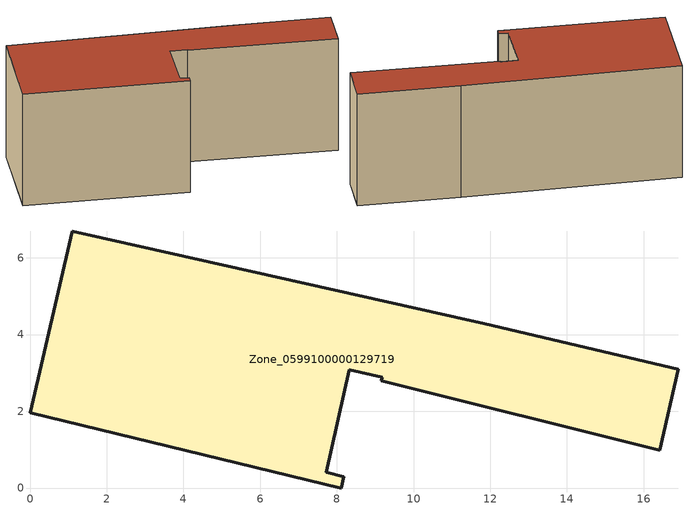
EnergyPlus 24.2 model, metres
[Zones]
Zone_0599100000129719
 floor ground (C_G): 8.33,3.08 7.72,0.41 8.18,0.3 8.11,0 0,1.96 1.1,6.7 11.86,4.28 16.91,3.09 16.42,0.99 9.16,2.8 9.18,2.89 z0
 wall outside (C_F): 11.86,4.28 1.1,6.7 0,1.96 8.11,0 8.18,0.3 7.72,0.41 8.33,3.08 9.18,2.89 9.16,2.8 16.42,0.99 16.91,3.09 11.86,4.28 z0:6.33
 roof outside (C_R): 9.18,2.89 9.16,2.8 16.42,0.99 16.91,3.09 11.86,4.28 1.1,6.7 0,1.96 8.11,0 8.18,0.3 7.72,0.41 8.33,3.08 z6.33
[BUILDING]
Pand.0599100000129719: North Axis=0; Terrain=City; Loads Convergence Tolerance Value=0.04; Temperature Convergence Tolerance Value=0.4; Solar Distribution=FullExterior; Maximum Number of Warmup Days=25; Minimum Number of Warmup Days=1
[Site:Location]
Rotterdam.The.Hague.AP_ZH_NLD Design_Conditions: Latitude=51.96; Longitude=4.45; Time Zone=1; Elevation=-4.5
[SITE:GROUNDTEMPERATURE:BUILDINGSURFACE]
18, 18, 18, 18, 18, 18, 18, 18, 18, 18, 18, 18
[MATERIAL] Thermal Absorptance=0.9; Solar Absorptance=0.7; Visible Absorptance=0.7
Name | Roughness | Thickness | Conductivity | Density | Specific Heat
G.TI.1946 | MediumSmooth | 0.15 | 1 | 540 | 1210
F.TI.1946 | Rough | 0.3 | 0.857143 | 1920 | 840
R.TI.1946 | MediumRough | 0.2 | 0.1 | 1500 | 1000
[CONSTRUCTION]
C_G: G.TI.1946
C_F: F.TI.1946
C_R: R.TI.1946
[ZONE]
Zone_0599100000129719: Type=1; Multiplier=1; Ceiling Height=Autocalculate; Volume=Autocalculate; Floor Area=autocalculate; Part of Total Floor Area=Yes
[ZONEINFILTRATION:DESIGNFLOWRATE]
Infil_Zone_0599100000129719: Zone or ZoneList or Space or SpaceList=Zone_0599100000129719; Schedule=AlwaysOn; Design Flow Rate Calculation Method=Flow/Area; Flow Rate per Floor Area=0.003; Constant Term Coefficient=1; Temperature Term Coefficient=0; Velocity Term Coefficient=0; Velocity Squared Term Coefficient=0
[HVACTEMPLATE:ZONE:IDEALLOADSAIRSYSTEM]
Zone_0599100000129719: Maximum Heating Supply Air Temperature=50; Minimum Cooling Supply Air Temperature=13; Maximum Heating Supply Air Humidity Ratio=0.0156; Minimum Cooling Supply Air Humidity Ratio=0.0077; Heating Limit=NoLimit; Cooling Limit=NoLimit; Dehumidification Control Type=ConstantSensibleHeatRatio; Cooling Sensible Heat Ratio=0.7; Dehumidification Setpoint=60; Humidification Control Type=None; Humidification Setpoint=30; Outdoor Air Method=None; Outdoor Air Flow Rate per Person=0.00944; Outdoor Air Flow Rate per Zone Floor Area=0; Outdoor Air Flow Rate per Zone=0; Demand Controlled Ventilation Type=None; Outdoor Air Economizer Type=NoEconomizer; Heat Recovery Type=None; Sensible Heat Recovery Effectiveness=0.7; Latent Heat Recovery Effectiveness=0.65
[ZONECONTROL:THERMOSTAT]
ThermostatControl_Zone_0599100000129719: Zone or ZoneList=Zone_0599100000129719; Control Type Schedule=DualSetpointControlType; Control 1=Thermostat_Zone_0599100000129719; Temperature Difference Between Cutout And Setpoint=0
[THERMOSTATSETPOINT:DUALSETPOINT]
Thermostat_Zone_0599100000129719: Heating Setpoint Temperature Schedule=HeatingSetpoint_Zone_0599100000129719; Cooling Setpoint Temperature Schedule=CoolingSetpoint_Zone_0599100000129719
[SCHEDULE:COMPACT]
HeatingSetpoint_Zone_0599100000129719: Through: 12/31, For: AllDays, Until: 24:00, 21
CoolingSetpoint_Zone_0599100000129719: Through: 12/31, For: AllDays, Until: 24:00, 24
DualSetpointControlType: Through: 12/31, For: AllDays, Until: 24:00, 4
AlwaysOn: Through: 12/31, For: AllDays, Until: 24:00, 1
